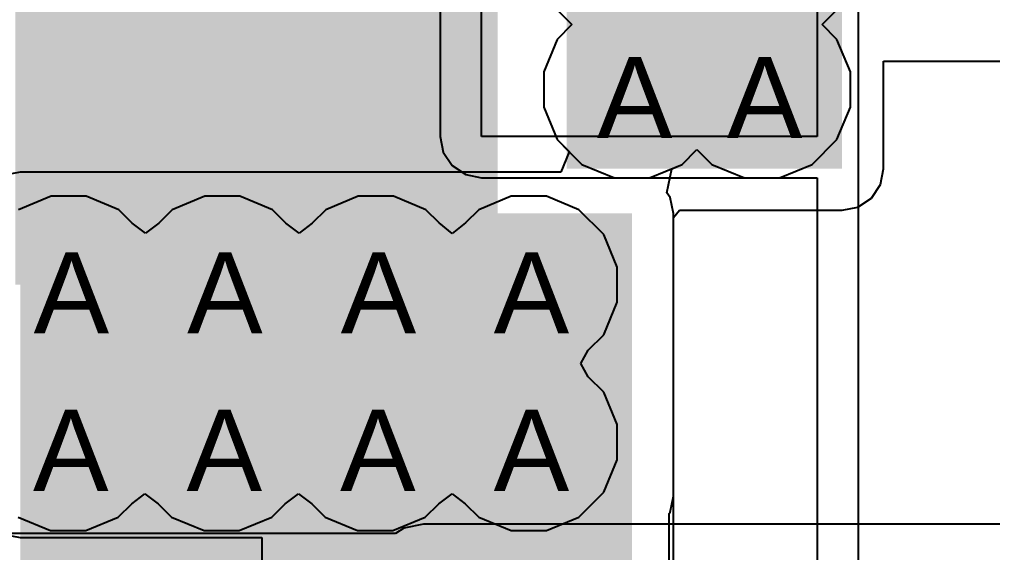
# Model space of a CAD drawing. Header units: inches. Extents: x 0 to 5271, y 0 to 5417.
# Drawn here: x 9.5 to 15.6, y 52.49 to 55.83 of the extents above; entities that cross this region are included whole.
import ezdxf

# ---------------------------------------------------------------- set-up
doc = ezdxf.new("R2010")
doc.units = ezdxf.units.IN
for name, color, linetype in [('Bottom Layer', 5, 'Continuous'), ('Bottom Overlay', 54, 'Continuous'), ('Bottom Paste', 16, 'Continuous'), ('Bottom Solder', 6, 'Continuous'), ('Drill Drawing', 1, 'Continuous'), ('L2_GND1', 16, 'Continuous'), ('L3_SIG1', 76, 'Continuous'), ('L4_PWR', 90, 'Continuous'), ('L5_GND2', 156, 'Continuous'), ('L6_SIG2', 130, 'Continuous'), ('L7_GND3', 216, 'Continuous'), ('Top Layer', 1, 'Continuous'), ('Via Holes', 16, 'Continuous')]:
    doc.layers.add(name, color=color, linetype=linetype)
doc.styles.add('Arial', font='', dxfattribs={"height": 0.2})
doc.styles.get('Arial').set_extended_font_data('Arial')

# ---------------------------------------------------------------- blocks, each defined once
blk = doc.blocks.new('C___0402_B_151')
at = {"layer": 'Bottom Layer'}
for points in [[(-0.2413, 0.3175), (-0.2413, -0.3175), (-0.6985, -0.3175), (-0.6985, 0.3175)], [(0.6985, 0.3175), (0.6985, -0.3175), (0.2413, -0.3175), (0.2413, 0.3175)]]:
    blk.add_hatch(color=5, dxfattribs=at).paths.add_polyline_path(points)
at = {"layer": 'Bottom Paste'}
for points in [[(-0.2413, 0.3175), (-0.2413, -0.3175), (-0.6985, -0.3175), (-0.6985, 0.3175)], [(0.6985, 0.3175), (0.6985, -0.3175), (0.2413, -0.3175), (0.2413, 0.3175)]]:
    blk.add_hatch(color=16, dxfattribs=at).paths.add_polyline_path(points)
at = {"layer": 'Bottom Solder'}
for points in [[(-0.1813, 0.3775), (-0.1813, -0.3775), (-0.7585, -0.3775), (-0.7585, 0.3775)], [(0.7585, 0.3775), (0.7585, -0.3775), (0.1813, -0.3775), (0.1813, 0.3775)]]:
    blk.add_hatch(color=6, dxfattribs=at).paths.add_polyline_path(points)
at = {"layer": 'Bottom Overlay'}
for points in [[(-0.7874, 0.4064, 0.127, 0.127, 0), (-0.2794, 0.4064, 0.127, 0.127, 0)], [(-0.7874, -0.4064, 0.127, 0.127, 0), (-0.7874, 0.4064, 0.127, 0.127, 0)], [(0.2794, 0.4064, 0.127, 0.127, 0), (0.7874, 0.4064, 0.127, 0.127, 0)], [(0.7874, -0.4064, 0.127, 0.127, 0), (0.7874, 0.4064, 0.127, 0.127, 0)], [(-0.7874, -0.4064, 0.127, 0.127, 0), (-0.2794, -0.4064, 0.127, 0.127, 0)], [(0.2794, -0.4064, 0.127, 0.127, 0), (0.7874, -0.4064, 0.127, 0.127, 0)]]:
    blk.add_lwpolyline(points, format="xyseb", dxfattribs=at)
for points in [[(-0.8192, 0.4064, 0.0635, 0.0635, 1), (-0.7557, 0.4064, 0.0635, 0.0635, 1)], [(-0.8192, 0.4064, 0.0635, 0.0635, 1), (-0.7557, 0.4064, 0.0635, 0.0635, 1)], [(-0.3112, 0.4064, 0.0635, 0.0635, 1), (-0.2477, 0.4064, 0.0635, 0.0635, 1)], [(0.2476, 0.4064, 0.0635, 0.0635, 1), (0.3111, 0.4064, 0.0635, 0.0635, 1)], [(0.7556, 0.4064, 0.0635, 0.0635, 1), (0.8191, 0.4064, 0.0635, 0.0635, 1)], [(0.7556, 0.4064, 0.0635, 0.0635, 1), (0.8191, 0.4064, 0.0635, 0.0635, 1)], [(-0.8192, -0.4064, 0.0635, 0.0635, 1), (-0.7557, -0.4064, 0.0635, 0.0635, 1)], [(-0.8192, -0.4064, 0.0635, 0.0635, 1), (-0.7557, -0.4064, 0.0635, 0.0635, 1)], [(-0.3112, -0.4064, 0.0635, 0.0635, 1), (-0.2477, -0.4064, 0.0635, 0.0635, 1)], [(0.2476, -0.4064, 0.0635, 0.0635, 1), (0.3111, -0.4064, 0.0635, 0.0635, 1)], [(0.7556, -0.4064, 0.0635, 0.0635, 1), (0.8191, -0.4064, 0.0635, 0.0635, 1)], [(0.7556, -0.4064, 0.0635, 0.0635, 1), (0.8191, -0.4064, 0.0635, 0.0635, 1)]]:
    blk.add_lwpolyline(points, format="xyseb", close=True, dxfattribs=at)

msp = doc.modelspace()

# ---------------------------------------------------------------- hatches: boundary and pattern name
at = {"layer": 'Bottom Layer'}
for points in [[(11.4652, 54.1636), (12.4968, 54.1636), (12.4968, 58.1152), (11.4652, 58.1152)], [(12.9286, 54.8894), (14.6558, 54.8894), (14.6558, 57.404), (12.9286, 57.404)], [(9.4742, 54.1636), (11.7329, 54.1636), (11.7329, 57.1636), (9.4742, 57.1636)], [(9.5045, 52.1827), (13.339, 52.1827), (13.339, 54.5846), (9.5045, 54.5846)]]:
    msp.add_hatch(color=5, dxfattribs=at).paths.add_polyline_path(points)
h = msp.add_hatch(color=5, dxfattribs=at)
edge = h.paths.add_edge_path()
edge.add_arc((13.339, 55.3862), 0.3, 0, 360)
h = msp.add_hatch(color=5, dxfattribs=at)
edge = h.paths.add_edge_path()
edge.add_arc((14.1531, 55.3862), 0.3, 0, 360)
h = msp.add_hatch(color=5, dxfattribs=at)
edge = h.paths.add_edge_path()
edge.add_arc((9.8082, 54.1636), 0.3, 0, 360)
h = msp.add_hatch(color=5, dxfattribs=at)
edge = h.paths.add_edge_path()
edge.add_arc((10.7706, 54.1636), 0.3, 0, 360)
h = msp.add_hatch(color=5, dxfattribs=at)
edge = h.paths.add_edge_path()
edge.add_arc((11.7329, 54.1636), 0.3, 0, 360)
h = msp.add_hatch(color=5, dxfattribs=at)
edge = h.paths.add_edge_path()
edge.add_arc((12.6917, 54.1636), 0.3, 0, 360)
h = msp.add_hatch(color=5, dxfattribs=at)
edge = h.paths.add_edge_path()
edge.add_arc((9.8045, 53.1762), 0.3, 0, 360)
h = msp.add_hatch(color=5, dxfattribs=at)
edge = h.paths.add_edge_path()
edge.add_arc((10.7669, 53.1762), 0.3, 0, 360)
h = msp.add_hatch(color=5, dxfattribs=at)
edge = h.paths.add_edge_path()
edge.add_arc((11.7293, 53.1762), 0.3, 0, 360)
h = msp.add_hatch(color=5, dxfattribs=at)
edge = h.paths.add_edge_path()
edge.add_arc((12.6917, 53.1762), 0.3, 0, 360)
at = {"layer": 'L2_GND1'}
h = msp.add_hatch(color=16, dxfattribs=at)
edge = h.paths.add_edge_path()
edge.add_arc((13.339, 55.3862), 0.3, 0, 360)
h = msp.add_hatch(color=16, dxfattribs=at)
edge = h.paths.add_edge_path()
edge.add_arc((14.1531, 55.3862), 0.3, 0, 360)
h = msp.add_hatch(color=16, dxfattribs=at)
edge = h.paths.add_edge_path()
edge.add_arc((9.8082, 54.1636), 0.3, 0, 360)
h = msp.add_hatch(color=16, dxfattribs=at)
edge = h.paths.add_edge_path()
edge.add_arc((10.7706, 54.1636), 0.3, 0, 360)
h = msp.add_hatch(color=16, dxfattribs=at)
edge = h.paths.add_edge_path()
edge.add_arc((11.7329, 54.1636), 0.3, 0, 360)
h = msp.add_hatch(color=16, dxfattribs=at)
edge = h.paths.add_edge_path()
edge.add_arc((12.6917, 54.1636), 0.3, 0, 360)
h = msp.add_hatch(color=16, dxfattribs=at)
edge = h.paths.add_edge_path()
edge.add_arc((9.8045, 53.1762), 0.3, 0, 360)
h = msp.add_hatch(color=16, dxfattribs=at)
edge = h.paths.add_edge_path()
edge.add_arc((10.7669, 53.1762), 0.3, 0, 360)
h = msp.add_hatch(color=16, dxfattribs=at)
edge = h.paths.add_edge_path()
edge.add_arc((11.7293, 53.1762), 0.3, 0, 360)
h = msp.add_hatch(color=16, dxfattribs=at)
edge = h.paths.add_edge_path()
edge.add_arc((12.6917, 53.1762), 0.3, 0, 360)
at = {"layer": 'L3_SIG1'}
h = msp.add_hatch(color=76, dxfattribs=at)
edge = h.paths.add_edge_path()
edge.add_arc((13.339, 55.3862), 0.3, 0, 360)
h = msp.add_hatch(color=76, dxfattribs=at)
edge = h.paths.add_edge_path()
edge.add_arc((14.1531, 55.3862), 0.3, 0, 360)
h = msp.add_hatch(color=76, dxfattribs=at)
edge = h.paths.add_edge_path()
edge.add_arc((9.8082, 54.1636), 0.3, 0, 360)
h = msp.add_hatch(color=76, dxfattribs=at)
edge = h.paths.add_edge_path()
edge.add_arc((10.7706, 54.1636), 0.3, 0, 360)
h = msp.add_hatch(color=76, dxfattribs=at)
edge = h.paths.add_edge_path()
edge.add_arc((11.7329, 54.1636), 0.3, 0, 360)
h = msp.add_hatch(color=76, dxfattribs=at)
edge = h.paths.add_edge_path()
edge.add_arc((12.6917, 54.1636), 0.3, 0, 360)
h = msp.add_hatch(color=76, dxfattribs=at)
edge = h.paths.add_edge_path()
edge.add_arc((9.8045, 53.1762), 0.3, 0, 360)
h = msp.add_hatch(color=76, dxfattribs=at)
edge = h.paths.add_edge_path()
edge.add_arc((10.7669, 53.1762), 0.3, 0, 360)
h = msp.add_hatch(color=76, dxfattribs=at)
edge = h.paths.add_edge_path()
edge.add_arc((11.7293, 53.1762), 0.3, 0, 360)
h = msp.add_hatch(color=76, dxfattribs=at)
edge = h.paths.add_edge_path()
edge.add_arc((12.6917, 53.1762), 0.3, 0, 360)
at = {"layer": 'L4_PWR'}
h = msp.add_hatch(color=90, dxfattribs=at)
edge = h.paths.add_edge_path()
edge.add_arc((13.339, 55.3862), 0.3, 0, 360)
h = msp.add_hatch(color=90, dxfattribs=at)
edge = h.paths.add_edge_path()
edge.add_arc((14.1531, 55.3862), 0.3, 0, 360)
h = msp.add_hatch(color=90, dxfattribs=at)
edge = h.paths.add_edge_path()
edge.add_arc((9.8082, 54.1636), 0.3, 0, 360)
h = msp.add_hatch(color=90, dxfattribs=at)
edge = h.paths.add_edge_path()
edge.add_arc((10.7706, 54.1636), 0.3, 0, 360)
h = msp.add_hatch(color=90, dxfattribs=at)
edge = h.paths.add_edge_path()
edge.add_arc((11.7329, 54.1636), 0.3, 0, 360)
h = msp.add_hatch(color=90, dxfattribs=at)
edge = h.paths.add_edge_path()
edge.add_arc((12.6917, 54.1636), 0.3, 0, 360)
h = msp.add_hatch(color=90, dxfattribs=at)
edge = h.paths.add_edge_path()
edge.add_arc((9.8045, 53.1762), 0.3, 0, 360)
h = msp.add_hatch(color=90, dxfattribs=at)
edge = h.paths.add_edge_path()
edge.add_arc((10.7669, 53.1762), 0.3, 0, 360)
h = msp.add_hatch(color=90, dxfattribs=at)
edge = h.paths.add_edge_path()
edge.add_arc((11.7293, 53.1762), 0.3, 0, 360)
h = msp.add_hatch(color=90, dxfattribs=at)
edge = h.paths.add_edge_path()
edge.add_arc((12.6917, 53.1762), 0.3, 0, 360)
at = {"layer": 'L5_GND2'}
h = msp.add_hatch(color=156, dxfattribs=at)
edge = h.paths.add_edge_path()
edge.add_arc((13.339, 55.3862), 0.3, 0, 360)
h = msp.add_hatch(color=156, dxfattribs=at)
edge = h.paths.add_edge_path()
edge.add_arc((14.1531, 55.3862), 0.3, 0, 360)
h = msp.add_hatch(color=156, dxfattribs=at)
edge = h.paths.add_edge_path()
edge.add_arc((9.8082, 54.1636), 0.3, 0, 360)
h = msp.add_hatch(color=156, dxfattribs=at)
edge = h.paths.add_edge_path()
edge.add_arc((10.7706, 54.1636), 0.3, 0, 360)
h = msp.add_hatch(color=156, dxfattribs=at)
edge = h.paths.add_edge_path()
edge.add_arc((11.7329, 54.1636), 0.3, 0, 360)
h = msp.add_hatch(color=156, dxfattribs=at)
edge = h.paths.add_edge_path()
edge.add_arc((12.6917, 54.1636), 0.3, 0, 360)
h = msp.add_hatch(color=156, dxfattribs=at)
edge = h.paths.add_edge_path()
edge.add_arc((9.8045, 53.1762), 0.3, 0, 360)
h = msp.add_hatch(color=156, dxfattribs=at)
edge = h.paths.add_edge_path()
edge.add_arc((10.7669, 53.1762), 0.3, 0, 360)
h = msp.add_hatch(color=156, dxfattribs=at)
edge = h.paths.add_edge_path()
edge.add_arc((11.7293, 53.1762), 0.3, 0, 360)
h = msp.add_hatch(color=156, dxfattribs=at)
edge = h.paths.add_edge_path()
edge.add_arc((12.6917, 53.1762), 0.3, 0, 360)
at = {"layer": 'L6_SIG2'}
h = msp.add_hatch(color=130, dxfattribs=at)
edge = h.paths.add_edge_path()
edge.add_arc((13.339, 55.3862), 0.3, 0, 360)
h = msp.add_hatch(color=130, dxfattribs=at)
edge = h.paths.add_edge_path()
edge.add_arc((14.1531, 55.3862), 0.3, 0, 360)
h = msp.add_hatch(color=130, dxfattribs=at)
edge = h.paths.add_edge_path()
edge.add_arc((9.8082, 54.1636), 0.3, 0, 360)
h = msp.add_hatch(color=130, dxfattribs=at)
edge = h.paths.add_edge_path()
edge.add_arc((10.7706, 54.1636), 0.3, 0, 360)
h = msp.add_hatch(color=130, dxfattribs=at)
edge = h.paths.add_edge_path()
edge.add_arc((11.7329, 54.1636), 0.3, 0, 360)
h = msp.add_hatch(color=130, dxfattribs=at)
edge = h.paths.add_edge_path()
edge.add_arc((12.6917, 54.1636), 0.3, 0, 360)
h = msp.add_hatch(color=130, dxfattribs=at)
edge = h.paths.add_edge_path()
edge.add_arc((9.8045, 53.1762), 0.3, 0, 360)
h = msp.add_hatch(color=130, dxfattribs=at)
edge = h.paths.add_edge_path()
edge.add_arc((10.7669, 53.1762), 0.3, 0, 360)
h = msp.add_hatch(color=130, dxfattribs=at)
edge = h.paths.add_edge_path()
edge.add_arc((11.7293, 53.1762), 0.3, 0, 360)
h = msp.add_hatch(color=130, dxfattribs=at)
edge = h.paths.add_edge_path()
edge.add_arc((12.6917, 53.1762), 0.3, 0, 360)
at = {"layer": 'L7_GND3'}
h = msp.add_hatch(color=216, dxfattribs=at)
edge = h.paths.add_edge_path()
edge.add_arc((13.339, 55.3862), 0.3, 0, 360)
h = msp.add_hatch(color=216, dxfattribs=at)
edge = h.paths.add_edge_path()
edge.add_arc((14.1531, 55.3862), 0.3, 0, 360)
h = msp.add_hatch(color=216, dxfattribs=at)
edge = h.paths.add_edge_path()
edge.add_arc((9.8082, 54.1636), 0.3, 0, 360)
h = msp.add_hatch(color=216, dxfattribs=at)
edge = h.paths.add_edge_path()
edge.add_arc((10.7706, 54.1636), 0.3, 0, 360)
h = msp.add_hatch(color=216, dxfattribs=at)
edge = h.paths.add_edge_path()
edge.add_arc((11.7329, 54.1636), 0.3, 0, 360)
h = msp.add_hatch(color=216, dxfattribs=at)
edge = h.paths.add_edge_path()
edge.add_arc((12.6917, 54.1636), 0.3, 0, 360)
h = msp.add_hatch(color=216, dxfattribs=at)
edge = h.paths.add_edge_path()
edge.add_arc((9.8045, 53.1762), 0.3, 0, 360)
h = msp.add_hatch(color=216, dxfattribs=at)
edge = h.paths.add_edge_path()
edge.add_arc((10.7669, 53.1762), 0.3, 0, 360)
h = msp.add_hatch(color=216, dxfattribs=at)
edge = h.paths.add_edge_path()
edge.add_arc((11.7293, 53.1762), 0.3, 0, 360)
h = msp.add_hatch(color=216, dxfattribs=at)
edge = h.paths.add_edge_path()
edge.add_arc((12.6917, 53.1762), 0.3, 0, 360)
at = {"layer": 'Top Layer'}
h = msp.add_hatch(color=1, dxfattribs=at)
edge = h.paths.add_edge_path()
edge.add_arc((13.339, 55.3862), 0.3, 0, 360)
h = msp.add_hatch(color=1, dxfattribs=at)
edge = h.paths.add_edge_path()
edge.add_arc((14.1531, 55.3862), 0.3, 0, 360)
for points in [[(9.5045, 52.8382), (13.339, 52.8382), (13.339, 54.61), (9.5045, 54.61)], [(11.2776, 46.6823), (13.3136, 46.6823), (13.3136, 54.61), (11.2776, 54.61)]]:
    msp.add_hatch(color=1, dxfattribs=at).paths.add_polyline_path(points)
h = msp.add_hatch(color=1, dxfattribs=at)
edge = h.paths.add_edge_path()
edge.add_arc((9.8082, 54.1636), 0.3, 0, 360)
h = msp.add_hatch(color=1, dxfattribs=at)
edge = h.paths.add_edge_path()
edge.add_arc((10.7706, 54.1636), 0.3, 0, 360)
h = msp.add_hatch(color=1, dxfattribs=at)
edge = h.paths.add_edge_path()
edge.add_arc((11.7329, 54.1636), 0.3, 0, 360)
h = msp.add_hatch(color=1, dxfattribs=at)
edge = h.paths.add_edge_path()
edge.add_arc((12.6917, 54.1636), 0.3, 0, 360)
h = msp.add_hatch(color=1, dxfattribs=at)
edge = h.paths.add_edge_path()
edge.add_arc((9.8045, 53.1762), 0.3, 0, 360)
h = msp.add_hatch(color=1, dxfattribs=at)
edge = h.paths.add_edge_path()
edge.add_arc((10.7669, 53.1762), 0.3, 0, 360)
h = msp.add_hatch(color=1, dxfattribs=at)
edge = h.paths.add_edge_path()
edge.add_arc((11.7293, 53.1762), 0.3, 0, 360)
h = msp.add_hatch(color=1, dxfattribs=at)
edge = h.paths.add_edge_path()
edge.add_arc((12.6917, 53.1762), 0.3, 0, 360)
at = {"layer": 'Via Holes'}
h = msp.add_hatch(color=7, dxfattribs=at)
edge = h.paths.add_edge_path()
edge.add_arc((13.339, 55.3862), 0.15, 0, 360)
h = msp.add_hatch(color=7, dxfattribs=at)
edge = h.paths.add_edge_path()
edge.add_arc((14.1531, 55.3862), 0.15, 0, 360)
h = msp.add_hatch(color=7, dxfattribs=at)
edge = h.paths.add_edge_path()
edge.add_arc((9.8082, 54.1636), 0.15, 0, 360)
h = msp.add_hatch(color=7, dxfattribs=at)
edge = h.paths.add_edge_path()
edge.add_arc((10.7706, 54.1636), 0.15, 0, 360)
h = msp.add_hatch(color=7, dxfattribs=at)
edge = h.paths.add_edge_path()
edge.add_arc((11.7329, 54.1636), 0.15, 0, 360)
h = msp.add_hatch(color=7, dxfattribs=at)
edge = h.paths.add_edge_path()
edge.add_arc((12.6917, 54.1636), 0.15, 0, 360)
h = msp.add_hatch(color=7, dxfattribs=at)
edge = h.paths.add_edge_path()
edge.add_arc((9.8045, 53.1762), 0.15, 0, 360)
h = msp.add_hatch(color=7, dxfattribs=at)
edge = h.paths.add_edge_path()
edge.add_arc((10.7669, 53.1762), 0.15, 0, 360)
h = msp.add_hatch(color=7, dxfattribs=at)
edge = h.paths.add_edge_path()
edge.add_arc((11.7293, 53.1762), 0.15, 0, 360)
h = msp.add_hatch(color=7, dxfattribs=at)
edge = h.paths.add_edge_path()
edge.add_arc((12.6917, 53.1762), 0.15, 0, 360)

# ---------------------------------------------------------------- linework, layer by layer
at = {"layer": 'Bottom Layer'}
for p, q in [((14.9148, 54.8894), (14.9148, 55.5643)), ((14.9148, 55.5643), (99.8386, 55.5643)), ((14.8951, 54.7903), (14.9148, 54.8894)), ((14.8389, 54.7063), (14.8951, 54.7903)), ((14.6558, 54.6304), (14.7549, 54.6501)), ((14.7549, 54.6501), (14.8389, 54.7063)), ((13.5979, 54.5846), (13.6355, 54.6304)), ((13.6355, 54.6304), (14.6558, 54.6304)), ((13.5979, 52.1827), (13.5979, 54.5846))]:
    msp.add_line(p, q, dxfattribs=at)
at = {"layer": 'L2_GND1'}
for p, q in [((12.8693, 55.8864), (12.9625, 55.7932)), ((14.5295, 55.7932), (14.6227, 55.8864)), ((12.9625, 55.7932), (12.8693, 55.7)), ((14.6227, 55.7), (14.5295, 55.7932)), ((12.8693, 55.7), (12.785, 55.4964)), ((14.7071, 55.4964), (14.6227, 55.7)), ((12.785, 55.4964), (12.785, 55.276)), ((14.7071, 55.276), (14.7071, 55.4964)), ((12.785, 55.276), (12.8693, 55.0724)), ((14.6227, 55.0724), (14.7071, 55.276)), ((12.8693, 55.0724), (13.0251, 54.9165)), ((14.4669, 54.9165), (14.6227, 55.0724)), ((13.6528, 54.9165), (13.746, 55.0098)), ((13.746, 55.0098), (13.8393, 54.9165)), ((13.0251, 54.9165), (13.2288, 54.8322)), ((13.4492, 54.8322), (13.6528, 54.9165)), ((13.8393, 54.9165), (14.0429, 54.8322)), ((14.2633, 54.8322), (14.4669, 54.9165)), ((13.2288, 54.8322), (13.4492, 54.8322)), ((14.0429, 54.8322), (14.2633, 54.8322)), ((9.698, 54.7176), (9.4944, 54.6333)), ((9.9184, 54.7176), (9.698, 54.7176)), ((10.122, 54.6333), (9.9184, 54.7176)), ((10.6604, 54.7176), (10.4567, 54.6333)), ((10.8808, 54.7176), (10.6604, 54.7176)), ((11.0844, 54.6333), (10.8808, 54.7176)), ((11.6227, 54.7176), (11.4191, 54.6333)), ((11.8431, 54.7176), (11.6227, 54.7176)), ((12.0468, 54.6333), (11.8431, 54.7176)), ((12.5815, 54.7176), (12.3779, 54.6333)), ((12.8019, 54.7176), (12.5815, 54.7176)), ((13.0055, 54.6333), (12.8019, 54.7176)), ((10.2064, 54.5489), (10.122, 54.6333)), ((10.4567, 54.6333), (10.3723, 54.5489)), ((11.1688, 54.5489), (11.0844, 54.6333)), ((11.4191, 54.6333), (11.3347, 54.5489)), ((12.1293, 54.5507), (12.0468, 54.6333)), ((12.3779, 54.6333), (12.2953, 54.5507)), ((13.1613, 54.4774), (13.0055, 54.6333)), ((10.2894, 54.4861), (10.2064, 54.5489)), ((10.3723, 54.5489), (10.2894, 54.4861)), ((11.2517, 54.4861), (11.1688, 54.5489)), ((11.3347, 54.5489), (11.2517, 54.4861)), ((12.2123, 54.4851), (12.1293, 54.5507)), ((12.2953, 54.5507), (12.2123, 54.4851)), ((13.2457, 54.2738), (13.1613, 54.4774)), ((13.2457, 54.0534), (13.2457, 54.2738)), ((13.1613, 53.8498), (13.2457, 54.0534)), ((13.0644, 53.7529), (13.1613, 53.8498)), ((13.0187, 53.6699), (13.0644, 53.7529)), ((13.0644, 53.5869), (13.0187, 53.6699)), ((13.1613, 53.49), (13.0644, 53.5869)), ((13.2457, 53.2864), (13.1613, 53.49)), ((13.2457, 53.066), (13.2457, 53.2864)), ((13.1613, 52.8624), (13.2457, 53.066)), ((10.2028, 52.7909), (10.2857, 52.8536)), ((10.2857, 52.8536), (10.3687, 52.7909)), ((11.1652, 52.7909), (11.2481, 52.8536)), ((11.2481, 52.8536), (11.3311, 52.7909)), ((12.1275, 52.7909), (12.2105, 52.8536)), ((12.2105, 52.8536), (12.2935, 52.7909)), ((13.0055, 52.7065), (13.1613, 52.8624)), ((10.1184, 52.7065), (10.2028, 52.7909)), ((10.3687, 52.7909), (10.4531, 52.7065)), ((11.0807, 52.7065), (11.1652, 52.7909)), ((11.3311, 52.7909), (11.4155, 52.7065)), ((12.0431, 52.7065), (12.1275, 52.7909)), ((12.2935, 52.7909), (12.3779, 52.7065)), ((9.4907, 52.7065), (9.6943, 52.6222)), ((9.9147, 52.6222), (10.1184, 52.7065)), ((10.4531, 52.7065), (10.6567, 52.6222)), ((10.8771, 52.6222), (11.0807, 52.7065)), ((11.4155, 52.7065), (11.6191, 52.6222)), ((11.8395, 52.6222), (12.0431, 52.7065)), ((12.3779, 52.7065), (12.5815, 52.6222)), ((12.8019, 52.6222), (13.0055, 52.7065)), ((9.6943, 52.6222), (9.9147, 52.6222)), ((10.6567, 52.6222), (10.8771, 52.6222)), ((11.6191, 52.6222), (11.8395, 52.6222)), ((12.5815, 52.6222), (12.8019, 52.6222))]:
    msp.add_line(p, q, dxfattribs=at)
at = {"layer": 'L3_SIG1'}
for p, q in [((12.8693, 55.8864), (12.9625, 55.7932)), ((14.5295, 55.7932), (14.6227, 55.8864)), ((12.9625, 55.7932), (12.8693, 55.7)), ((14.6227, 55.7), (14.5295, 55.7932)), ((12.8693, 55.7), (12.785, 55.4964)), ((14.7071, 55.4964), (14.6227, 55.7)), ((12.785, 55.4964), (12.785, 55.276)), ((14.7071, 55.276), (14.7071, 55.4964)), ((12.785, 55.276), (12.8693, 55.0724)), ((14.6227, 55.0724), (14.7071, 55.276)), ((12.8693, 55.0724), (13.0251, 54.9165)), ((14.4669, 54.9165), (14.6227, 55.0724)), ((13.6528, 54.9165), (13.746, 55.0098)), ((13.746, 55.0098), (13.8393, 54.9165)), ((13.0251, 54.9165), (13.2288, 54.8322)), ((13.4492, 54.8322), (13.6528, 54.9165)), ((13.8393, 54.9165), (14.0429, 54.8322)), ((14.2633, 54.8322), (14.4669, 54.9165)), ((13.2288, 54.8322), (13.4492, 54.8322)), ((14.0429, 54.8322), (14.2633, 54.8322)), ((11.9079, 52.6386), (11.8553, 52.6034)), ((12.0315, 52.6631), (11.9079, 52.6386)), ((20.2946, 52.6631), (12.0315, 52.6631)), ((11.8553, 52.6034), (9.4447, 52.6034))]:
    msp.add_line(p, q, dxfattribs=at)
at = {"layer": 'L4_PWR'}
for p, q in [((14.7574, 50.6649), (14.7574, 64.8914)), ((14.4984, 60.4682), (14.4984, 55.0926)), ((12.1362, 57.4555), (12.1362, 55.0926)), ((12.3952, 55.0926), (12.3952, 57.4555)), ((12.1362, 55.0926), (12.1559, 54.9935)), ((14.4984, 55.0926), (12.3952, 55.0926)), ((12.1559, 54.9935), (12.2121, 54.9095)), ((12.2121, 54.9095), (12.2961, 54.8533)), ((12.2961, 54.8533), (12.3952, 54.8336)), ((12.3952, 54.8336), (13.2253, 54.8336)), ((13.2253, 54.8336), (13.2288, 54.8322)), ((13.2288, 54.8322), (13.4492, 54.8322)), ((13.4492, 54.8322), (13.4526, 54.8336)), ((13.4526, 54.8336), (14.0394, 54.8336)), ((14.0394, 54.8336), (14.0429, 54.8322)), ((14.0429, 54.8322), (14.2633, 54.8322)), ((14.2633, 54.8322), (14.2668, 54.8336)), ((14.2668, 54.8336), (14.4984, 54.8336)), ((14.4984, 54.8336), (14.4984, 54.7066)), ((14.4984, 54.7066), (14.4984, 51.8699))]:
    msp.add_line(p, q, dxfattribs=at)
at = {"layer": 'L5_GND2'}
for p, q in [((12.8693, 55.8864), (12.9625, 55.7932)), ((14.5295, 55.7932), (14.6227, 55.8864)), ((12.9625, 55.7932), (12.8693, 55.7)), ((14.6227, 55.7), (14.5295, 55.7932)), ((12.8693, 55.7), (12.785, 55.4964)), ((14.7071, 55.4964), (14.6227, 55.7)), ((12.785, 55.4964), (12.785, 55.276)), ((14.7071, 55.276), (14.7071, 55.4964)), ((12.785, 55.276), (12.8693, 55.0724)), ((14.6227, 55.0724), (14.7071, 55.276)), ((12.8693, 55.0724), (13.0251, 54.9165)), ((14.4669, 54.9165), (14.6227, 55.0724)), ((13.6528, 54.9165), (13.746, 55.0098)), ((13.746, 55.0098), (13.8393, 54.9165)), ((13.0251, 54.9165), (13.2288, 54.8322)), ((13.4492, 54.8322), (13.6528, 54.9165)), ((13.8393, 54.9165), (14.0429, 54.8322)), ((14.2633, 54.8322), (14.4669, 54.9165)), ((13.2288, 54.8322), (13.4492, 54.8322)), ((14.0429, 54.8322), (14.2633, 54.8322)), ((9.698, 54.7176), (9.4944, 54.6333)), ((9.9184, 54.7176), (9.698, 54.7176)), ((10.122, 54.6333), (9.9184, 54.7176)), ((10.6604, 54.7176), (10.4567, 54.6333)), ((10.8808, 54.7176), (10.6604, 54.7176)), ((11.0844, 54.6333), (10.8808, 54.7176)), ((11.6227, 54.7176), (11.4191, 54.6333)), ((11.8431, 54.7176), (11.6227, 54.7176)), ((12.0468, 54.6333), (11.8431, 54.7176)), ((12.5815, 54.7176), (12.3779, 54.6333)), ((12.8019, 54.7176), (12.5815, 54.7176)), ((13.0055, 54.6333), (12.8019, 54.7176)), ((10.2064, 54.5489), (10.122, 54.6333)), ((10.4567, 54.6333), (10.3723, 54.5489)), ((11.1688, 54.5489), (11.0844, 54.6333)), ((11.4191, 54.6333), (11.3347, 54.5489)), ((12.1293, 54.5507), (12.0468, 54.6333)), ((12.3779, 54.6333), (12.2953, 54.5507)), ((13.1613, 54.4774), (13.0055, 54.6333)), ((10.2894, 54.4861), (10.2064, 54.5489)), ((10.3723, 54.5489), (10.2894, 54.4861)), ((11.2517, 54.4861), (11.1688, 54.5489)), ((11.3347, 54.5489), (11.2517, 54.4861)), ((12.2123, 54.4851), (12.1293, 54.5507)), ((12.2953, 54.5507), (12.2123, 54.4851)), ((13.2457, 54.2738), (13.1613, 54.4774)), ((13.2457, 54.0534), (13.2457, 54.2738)), ((13.1613, 53.8498), (13.2457, 54.0534)), ((13.0644, 53.7529), (13.1613, 53.8498)), ((13.0187, 53.6699), (13.0644, 53.7529)), ((13.0644, 53.5869), (13.0187, 53.6699)), ((13.1613, 53.49), (13.0644, 53.5869)), ((13.2457, 53.2864), (13.1613, 53.49)), ((13.2457, 53.066), (13.2457, 53.2864)), ((13.1613, 52.8624), (13.2457, 53.066)), ((10.2028, 52.7909), (10.2857, 52.8536)), ((10.2857, 52.8536), (10.3687, 52.7909)), ((11.1652, 52.7909), (11.2481, 52.8536)), ((11.2481, 52.8536), (11.3311, 52.7909)), ((12.1275, 52.7909), (12.2105, 52.8536)), ((12.2105, 52.8536), (12.2935, 52.7909)), ((13.0055, 52.7065), (13.1613, 52.8624)), ((10.1184, 52.7065), (10.2028, 52.7909)), ((10.3687, 52.7909), (10.4531, 52.7065)), ((11.0807, 52.7065), (11.1652, 52.7909)), ((11.3311, 52.7909), (11.4155, 52.7065)), ((12.0431, 52.7065), (12.1275, 52.7909)), ((12.2935, 52.7909), (12.3779, 52.7065)), ((9.4907, 52.7065), (9.6943, 52.6222)), ((9.9147, 52.6222), (10.1184, 52.7065)), ((10.4531, 52.7065), (10.6567, 52.6222)), ((10.8771, 52.6222), (11.0807, 52.7065)), ((11.4155, 52.7065), (11.6191, 52.6222)), ((11.8395, 52.6222), (12.0431, 52.7065)), ((12.3779, 52.7065), (12.5815, 52.6222)), ((12.8019, 52.6222), (13.0055, 52.7065)), ((9.6943, 52.6222), (9.9147, 52.6222)), ((10.6567, 52.6222), (10.8771, 52.6222)), ((11.6191, 52.6222), (11.8395, 52.6222)), ((12.5815, 52.6222), (12.8019, 52.6222))]:
    msp.add_line(p, q, dxfattribs=at)
at = {"layer": 'L6_SIG2'}
for p, q in [((12.8693, 55.8864), (12.9625, 55.7932)), ((14.5295, 55.7932), (14.6227, 55.8864)), ((12.9625, 55.7932), (12.8693, 55.7)), ((14.6227, 55.7), (14.5295, 55.7932)), ((12.8693, 55.7), (12.785, 55.4964)), ((14.7071, 55.4964), (14.6227, 55.7)), ((12.785, 55.4964), (12.785, 55.276)), ((14.7071, 55.276), (14.7071, 55.4964)), ((12.785, 55.276), (12.8693, 55.0724)), ((14.6227, 55.0724), (14.7071, 55.276)), ((12.8693, 55.0724), (13.0251, 54.9165)), ((14.4669, 54.9165), (14.6227, 55.0724)), ((13.6528, 54.9165), (13.746, 55.0098)), ((13.746, 55.0098), (13.8393, 54.9165)), ((13.0251, 54.9165), (13.2288, 54.8322)), ((13.4492, 54.8322), (13.6528, 54.9165)), ((13.8393, 54.9165), (14.0429, 54.8322)), ((14.2633, 54.8322), (14.4669, 54.9165)), ((13.2288, 54.8322), (13.4492, 54.8322)), ((14.0429, 54.8322), (14.2633, 54.8322)), ((9.698, 54.7176), (9.4944, 54.6333)), ((9.9184, 54.7176), (9.698, 54.7176)), ((10.122, 54.6333), (9.9184, 54.7176)), ((10.6604, 54.7176), (10.4567, 54.6333)), ((10.8808, 54.7176), (10.6604, 54.7176)), ((11.0844, 54.6333), (10.8808, 54.7176)), ((11.6227, 54.7176), (11.4191, 54.6333)), ((11.8431, 54.7176), (11.6227, 54.7176)), ((12.0468, 54.6333), (11.8431, 54.7176)), ((12.5815, 54.7176), (12.3779, 54.6333)), ((12.8019, 54.7176), (12.5815, 54.7176)), ((13.0055, 54.6333), (12.8019, 54.7176)), ((10.2064, 54.5489), (10.122, 54.6333)), ((10.4567, 54.6333), (10.3723, 54.5489)), ((11.1688, 54.5489), (11.0844, 54.6333)), ((11.4191, 54.6333), (11.3347, 54.5489)), ((12.1293, 54.5507), (12.0468, 54.6333)), ((12.3779, 54.6333), (12.2953, 54.5507)), ((13.1613, 54.4774), (13.0055, 54.6333)), ((10.2894, 54.4861), (10.2064, 54.5489)), ((10.3723, 54.5489), (10.2894, 54.4861)), ((11.2517, 54.4861), (11.1688, 54.5489)), ((11.3347, 54.5489), (11.2517, 54.4861)), ((12.2123, 54.4851), (12.1293, 54.5507)), ((12.2953, 54.5507), (12.2123, 54.4851)), ((13.2457, 54.2738), (13.1613, 54.4774)), ((13.2457, 54.0534), (13.2457, 54.2738)), ((13.1613, 53.8498), (13.2457, 54.0534)), ((13.0644, 53.7529), (13.1613, 53.8498)), ((13.0187, 53.6699), (13.0644, 53.7529)), ((13.0644, 53.5869), (13.0187, 53.6699)), ((13.1613, 53.49), (13.0644, 53.5869)), ((13.2457, 53.2864), (13.1613, 53.49)), ((13.2457, 53.066), (13.2457, 53.2864)), ((13.1613, 52.8624), (13.2457, 53.066)), ((10.2028, 52.7909), (10.2857, 52.8536)), ((10.2857, 52.8536), (10.3687, 52.7909)), ((11.1652, 52.7909), (11.2481, 52.8536)), ((11.2481, 52.8536), (11.3311, 52.7909)), ((12.1275, 52.7909), (12.2105, 52.8536)), ((12.2105, 52.8536), (12.2935, 52.7909)), ((13.0055, 52.7065), (13.1613, 52.8624)), ((10.1184, 52.7065), (10.2028, 52.7909)), ((10.3687, 52.7909), (10.4531, 52.7065)), ((11.0807, 52.7065), (11.1652, 52.7909)), ((11.3311, 52.7909), (11.4155, 52.7065)), ((12.0431, 52.7065), (12.1275, 52.7909)), ((12.2935, 52.7909), (12.3779, 52.7065)), ((9.4907, 52.7065), (9.6943, 52.6222)), ((9.9147, 52.6222), (10.1184, 52.7065)), ((10.4531, 52.7065), (10.6567, 52.6222)), ((10.8771, 52.6222), (11.0807, 52.7065)), ((11.4155, 52.7065), (11.6191, 52.6222)), ((11.8395, 52.6222), (12.0431, 52.7065)), ((12.3779, 52.7065), (12.5815, 52.6222)), ((12.8019, 52.6222), (13.0055, 52.7065)), ((9.6943, 52.6222), (9.9147, 52.6222)), ((10.6567, 52.6222), (10.8771, 52.6222)), ((11.6191, 52.6222), (11.8395, 52.6222)), ((12.5815, 52.6222), (12.8019, 52.6222))]:
    msp.add_line(p, q, dxfattribs=at)
at = {"layer": 'L7_GND3'}
for p, q in [((12.8693, 55.8864), (12.9625, 55.7932)), ((14.5295, 55.7932), (14.6227, 55.8864)), ((12.9625, 55.7932), (12.8693, 55.7)), ((14.6227, 55.7), (14.5295, 55.7932)), ((12.8693, 55.7), (12.785, 55.4964)), ((14.7071, 55.4964), (14.6227, 55.7)), ((12.785, 55.4964), (12.785, 55.276)), ((14.7071, 55.276), (14.7071, 55.4964)), ((12.785, 55.276), (12.8693, 55.0724)), ((14.6227, 55.0724), (14.7071, 55.276)), ((12.8693, 55.0724), (13.0251, 54.9165)), ((14.4669, 54.9165), (14.6227, 55.0724)), ((13.6528, 54.9165), (13.746, 55.0098)), ((13.746, 55.0098), (13.8393, 54.9165)), ((13.0251, 54.9165), (13.2288, 54.8322)), ((13.4492, 54.8322), (13.6528, 54.9165)), ((13.8393, 54.9165), (14.0429, 54.8322)), ((14.2633, 54.8322), (14.4669, 54.9165)), ((13.2288, 54.8322), (13.4492, 54.8322)), ((14.0429, 54.8322), (14.2633, 54.8322)), ((9.698, 54.7176), (9.4944, 54.6333)), ((9.9184, 54.7176), (9.698, 54.7176)), ((10.122, 54.6333), (9.9184, 54.7176)), ((10.6604, 54.7176), (10.4567, 54.6333)), ((10.8808, 54.7176), (10.6604, 54.7176)), ((11.0844, 54.6333), (10.8808, 54.7176)), ((11.6227, 54.7176), (11.4191, 54.6333)), ((11.8431, 54.7176), (11.6227, 54.7176)), ((12.0468, 54.6333), (11.8431, 54.7176)), ((12.5815, 54.7176), (12.3779, 54.6333)), ((12.8019, 54.7176), (12.5815, 54.7176)), ((13.0055, 54.6333), (12.8019, 54.7176)), ((10.2064, 54.5489), (10.122, 54.6333)), ((10.4567, 54.6333), (10.3723, 54.5489)), ((11.1688, 54.5489), (11.0844, 54.6333)), ((11.4191, 54.6333), (11.3347, 54.5489)), ((12.1293, 54.5507), (12.0468, 54.6333)), ((12.3779, 54.6333), (12.2953, 54.5507)), ((13.1613, 54.4774), (13.0055, 54.6333)), ((10.2894, 54.4861), (10.2064, 54.5489)), ((10.3723, 54.5489), (10.2894, 54.4861)), ((11.2517, 54.4861), (11.1688, 54.5489)), ((11.3347, 54.5489), (11.2517, 54.4861)), ((12.2123, 54.4851), (12.1293, 54.5507)), ((12.2953, 54.5507), (12.2123, 54.4851)), ((13.2457, 54.2738), (13.1613, 54.4774)), ((13.2457, 54.0534), (13.2457, 54.2738)), ((13.1613, 53.8498), (13.2457, 54.0534)), ((13.0644, 53.7529), (13.1613, 53.8498)), ((13.0187, 53.6699), (13.0644, 53.7529)), ((13.0644, 53.5869), (13.0187, 53.6699)), ((13.1613, 53.49), (13.0644, 53.5869)), ((13.2457, 53.2864), (13.1613, 53.49)), ((13.2457, 53.066), (13.2457, 53.2864)), ((13.1613, 52.8624), (13.2457, 53.066)), ((10.2028, 52.7909), (10.2857, 52.8536)), ((10.2857, 52.8536), (10.3687, 52.7909)), ((11.1652, 52.7909), (11.2481, 52.8536)), ((11.2481, 52.8536), (11.3311, 52.7909)), ((12.1275, 52.7909), (12.2105, 52.8536)), ((12.2105, 52.8536), (12.2935, 52.7909)), ((13.0055, 52.7065), (13.1613, 52.8624)), ((10.1184, 52.7065), (10.2028, 52.7909)), ((10.3687, 52.7909), (10.4531, 52.7065)), ((11.0807, 52.7065), (11.1652, 52.7909)), ((11.3311, 52.7909), (11.4155, 52.7065)), ((12.0431, 52.7065), (12.1275, 52.7909)), ((12.2935, 52.7909), (12.3779, 52.7065)), ((9.4907, 52.7065), (9.6943, 52.6222)), ((9.9147, 52.6222), (10.1184, 52.7065)), ((10.4531, 52.7065), (10.6567, 52.6222)), ((10.8771, 52.6222), (11.0807, 52.7065)), ((11.4155, 52.7065), (11.6191, 52.6222)), ((11.8395, 52.6222), (12.0431, 52.7065)), ((12.3779, 52.7065), (12.5815, 52.6222)), ((12.8019, 52.6222), (13.0055, 52.7065)), ((9.6943, 52.6222), (9.9147, 52.6222)), ((10.6567, 52.6222), (10.8771, 52.6222)), ((11.6191, 52.6222), (11.8395, 52.6222)), ((12.5815, 52.6222), (12.8019, 52.6222))]:
    msp.add_line(p, q, dxfattribs=at)
at = {"layer": 'Top Layer'}
for p, q in [((12.8693, 55.8864), (12.9625, 55.7932)), ((14.5295, 55.7932), (14.6227, 55.8864)), ((12.9625, 55.7932), (12.8693, 55.7)), ((14.6227, 55.7), (14.5295, 55.7932)), ((12.8693, 55.7), (12.785, 55.4964)), ((14.7071, 55.4964), (14.6227, 55.7)), ((12.785, 55.4964), (12.785, 55.276)), ((14.7071, 55.276), (14.7071, 55.4964)), ((12.785, 55.276), (12.8693, 55.0724)), ((14.6227, 55.0724), (14.7071, 55.276)), ((12.8693, 55.0724), (12.9457, 54.996)), ((14.4669, 54.9165), (14.6227, 55.0724)), ((12.9457, 54.996), (12.8931, 54.869)), ((13.6528, 54.9165), (13.746, 55.0098)), ((13.746, 55.0098), (13.8393, 54.9165)), ((13.5885, 54.8899), (13.6528, 54.9165)), ((13.8393, 54.9165), (14.0429, 54.8322)), ((14.2633, 54.8322), (14.4669, 54.9165)), ((9.5045, 54.869), (9.4054, 54.8493)), ((12.8931, 54.869), (9.5045, 54.869)), ((13.5578, 54.7397), (13.5885, 54.8899)), ((14.0429, 54.8322), (14.2633, 54.8322)), ((13.5782, 54.7091), (13.5578, 54.7397)), ((13.5979, 54.61), (13.5782, 54.7091)), ((13.5979, 52.8382), (13.5979, 54.61)), ((13.5782, 52.7391), (13.5979, 52.8382)), ((13.5725, 52.7306), (13.5782, 52.7391)), ((13.5725, 51.972), (13.5725, 52.7306)), ((9.4054, 52.5989), (9.5045, 52.5792)), ((9.5045, 52.5792), (11.0186, 52.5792)), ((11.0186, 52.5792), (11.0186, 46.6823))]:
    msp.add_line(p, q, dxfattribs=at)
for points in [[(9.8045, 53.1762, 0.508, 0.508, 0), (10.7669, 53.1762, 0.508, 0.508, 0)], [(10.7669, 53.1762, 0.508, 0.508, 0), (11.7293, 53.1762, 0.508, 0.508, 0)], [(11.7293, 53.1762, 0.508, 0.508, 0), (12.432, 53.1762, 0.508, 0.508, 0)], [(12.6917, 53.1513, 0.508, 0.508, 0), (12.6917, 53.1762, 0.508, 0.508, 0)], [(12.6917, 53.1513, 0.508, 0.508, 0), (13.0048, 52.8382, 0.508, 0.508, 0)], [(13.0048, 46.9363, 0.508, 0.508, 0), (13.0048, 52.8382, 0.508, 0.508, 0)]]:
    msp.add_lwpolyline(points, format="xyseb", dxfattribs=at)
for points in [[(9.6775, 53.1762, 0.254, 0.254, 1), (9.9315, 53.1762, 0.254, 0.254, 1)], [(10.6399, 53.1762, 0.254, 0.254, 1), (10.8939, 53.1762, 0.254, 0.254, 1)], [(10.6399, 53.1762, 0.254, 0.254, 1), (10.8939, 53.1762, 0.254, 0.254, 1)], [(11.6023, 53.1762, 0.254, 0.254, 1), (11.8563, 53.1762, 0.254, 0.254, 1)], [(11.6023, 53.1762, 0.254, 0.254, 1), (11.8563, 53.1762, 0.254, 0.254, 1)], [(12.305, 53.1762, 0.254, 0.254, 1), (12.559, 53.1762, 0.254, 0.254, 1)], [(12.5647, 53.1762, 0.254, 0.254, 1), (12.8187, 53.1762, 0.254, 0.254, 1)], [(12.5647, 53.1513, 0.254, 0.254, 1), (12.8187, 53.1513, 0.254, 0.254, 1)], [(12.5647, 53.1513, 0.254, 0.254, 1), (12.8187, 53.1513, 0.254, 0.254, 1)], [(12.8778, 52.8382, 0.254, 0.254, 1), (13.1318, 52.8382, 0.254, 0.254, 1)], [(12.8778, 52.8382, 0.254, 0.254, 1), (13.1318, 52.8382, 0.254, 0.254, 1)]]:
    msp.add_lwpolyline(points, format="xyseb", close=True, dxfattribs=at)

# ---------------------------------------------------------------- block references
msp.add_blockref('C___0402_B_151', (9.3347, 52.297))

# ---------------------------------------------------------------- texts
at = {"layer": 'Drill Drawing', "style": 'Arial'}
for p in [(13.1189, 55.0815), (13.933, 55.0815), (9.5881, 53.8589), (10.5505, 53.8589), (11.5129, 53.8589), (12.4716, 53.8589), (9.5845, 52.8715), (10.5468, 52.8715), (11.5092, 52.8715), (12.4716, 52.8715)]:
    msp.add_text('A', height=0.508, dxfattribs=at).set_placement(p)

doc.saveas('drawing.dxf')
